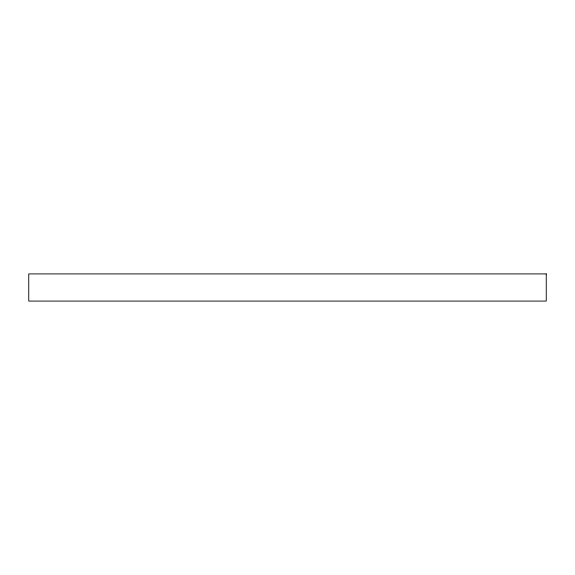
<?xml version="1.0" encoding="UTF-8"?>
<svg xmlns="http://www.w3.org/2000/svg" width="575" height="575" viewBox="0 0 575 575"><rect width="100%" height="100%" fill="white"/><g stroke="black" fill="none" stroke-linecap="round" stroke-linejoin="round"><path stroke-width="0.86" d="M546.25 273.916L28.75 273.916L28.75 301.084L546.25 301.084L546.25 273.916"/></g></svg>
